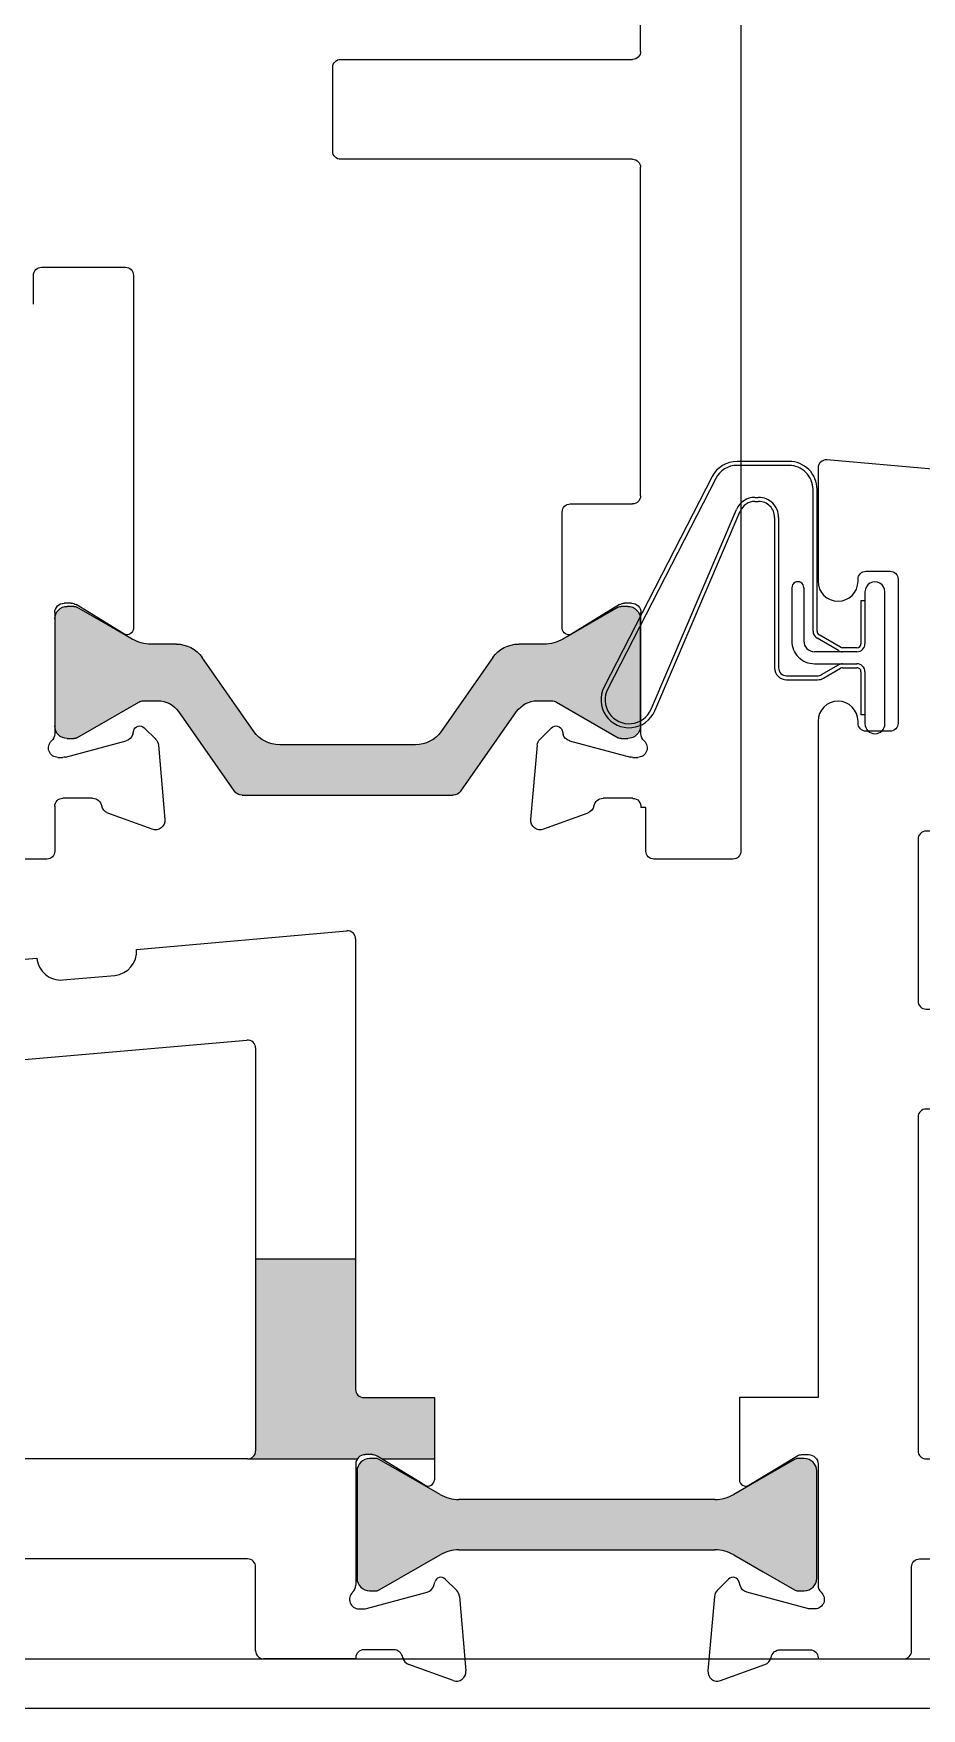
# Model space of a CAD drawing. Extents: x -22 to 360, y -93 to 44.
# Drawn here: x 6.274 to 7.384, y 26.316 to 28.41 of the extents above; entities that cross this region are included whole.
import ezdxf

# ---------------------------------------------------------------- set-up
doc = ezdxf.new("R2010")
doc.units = 0
doc.header["$MEASUREMENT"] = 0
doc.layers.get('0').update_dxf_attribs({"linetype": 'CONTINUOUS'})
for name, color, linetype in [('DIM', 7, 'CONTINUOUS'), ('FRAME', 1, 'CONTINUOUS'), ('I-Strut', 7, 'CONTINUOUS'), ('INERTIA', 7, 'CONTINUOUS'), ('MISC', 7, 'CONTINUOUS'), ('VENT', 5, 'CONTINUOUS')]:
    doc.layers.add(name, color=color, linetype=linetype)

# ---------------------------------------------------------------- blocks, each defined once
blk = doc.blocks.new('3554 SILL PAN')
blk.add_lwpolyline([(2.281, 0), (-2.281, 0), (-2.281, 0.062), (2.219, 0.062), (2.219, 0.374), (2.281, 0.374)], close=True)
blk = doc.blocks.new('QEZ 376')
for p, q in [((526.4732, 45.1674), (526.2102, 45.3024)), ((526.4755, 45.1718), (526.2125, 45.3068)), ((526.1828, 45.2435), (526.4324, 45.1366)), ((526.1847, 45.2481), (526.4344, 45.1412)), ((526.4895, 45.0757), (526.4895, 45.1407)), ((526.4945, 45.0757), (526.4945, 45.1407)), ((526.4445, 45.1183), (526.4445, 45.1137)), ((526.4495, 45.1183), (526.4495, 45.1137)), ((526.4245, 45.0937), (526.2365, 45.0937)), ((526.2215, 45.0787), (526.2215, 45.04)), ((526.2265, 45.0787), (526.2265, 45.04)), ((526.4245, 45.0887), (526.2365, 45.0887)), ((526.3365, 45.0722), (526.27, 45.0722)), ((526.3365, 45.0572), (526.27, 45.0572)), ((526.2235, 45.0325), (526.2359, 45.0112)), ((526.2279, 45.035), (526.2402, 45.0137)), ((526.2415, 45.0437), (526.2415, 44.9907)), ((526.2565, 44.9907), (526.2565, 45.0437)), ((526.2579, 45.0137), (526.2735, 45.0407)), ((526.2622, 45.0112), (526.2778, 45.0382)), ((526.2821, 45.0457), (526.4595, 45.0457)), ((526.2821, 45.0407), (526.4595, 45.0407)), ((526.2365, 45.0087), (526.2365, 44.9907)), ((526.2615, 44.9907), (526.2615, 45.0087)), ((526.2315, 44.9857), (526.1778, 44.9857)), ((526.1778, 44.9807), (526.1778, 44.9857)), ((526.3203, 44.9857), (526.2665, 44.9857)), ((526.3203, 44.9807), (526.3203, 44.9857)), ((526.2315, 44.9807), (526.1665, 44.9807)), ((526.3315, 44.9807), (526.2665, 44.9807)), ((526.1665, 44.9557), (526.3315, 44.9557))]:
    blk.add_line(p, q)
for centre, radius, start, end in [((526.1965, 45.2757), 0.035, 62.8282, 246.8282), ((526.1965, 45.2757), 0.03, 62.8282, 246.8282), ((526.4595, 45.1407), 0.03, 0, 62.8282), ((526.4595, 45.1407), 0.035, 0, 62.8282), ((526.4245, 45.1183), 0.02, 0, 66.8282), ((526.4245, 45.1183), 0.025, 0, 66.8282), ((526.4245, 45.1137), 0.025, 270, 0), ((526.4245, 45.1137), 0.02, 270, 0), ((526.2365, 45.0787), 0.015, 90, 180), ((526.2365, 45.0787), 0.01, 90, 180), ((526.27, 45.0437), 0.0285, 90, 180), ((526.3365, 45.0647), 0.0075, 270, 90), ((526.4595, 45.0757), 0.035, 270, 0), ((526.4595, 45.0757), 0.03, 270, 0), ((526.27, 45.0437), 0.0135, 90, 180), ((526.2365, 45.04), 0.015, 180, 210), ((526.2365, 45.04), 0.01, 180, 210), ((526.2821, 45.0357), 0.01, 90, 150), ((526.2821, 45.0357), 0.005, 90, 150), ((526.2315, 45.0087), 0.005, 0, 30), ((526.2315, 45.0087), 0.01, 0, 30), ((526.2665, 45.0087), 0.01, 150, 180), ((526.2665, 45.0087), 0.005, 150, 180), ((526.2315, 44.9907), 0.005, 270, 0), ((526.2315, 44.9907), 0.01, 270, 0), ((526.2665, 44.9907), 0.01, 180, 270), ((526.2665, 44.9907), 0.005, 180, 270), ((526.1665, 44.9682), 0.0125, 90, 270), ((526.3315, 44.9682), 0.0125, 270, 90)]:
    blk.add_arc(centre, radius, start, end)
blk = doc.blocks.new('3202-1_Standard_Sill_Component')
for p, q in [((1.4333, 0.8871), (1.6964, 0.9101)), ((1.7073, 0.9002), (1.7073, 0.3368)), ((0.8107, 0.8327), (1.3088, 0.8762)), ((1.3413, 0.849), (1.4061, 0.8546)), ((0.4375, 0.8), (0.6862, 0.8218)), ((-0.0525, 0.8), (0.0625, 0.8)), ((0.1875, 0.8), (0.4375, 0.8)), ((0.7187, 0.7945), (0.7834, 0.8002)), ((-0.0625, 0.01), (-0.0625, 0.79)), ((0.0925, 0.77), (0.1575, 0.77)), ((0.4464, 0.6753), (1.5714, 0.7737)), ((1.5823, 0.7638), (1.5823, 0.26)), ((0.0725, 0.675), (0.1785, 0.675)), ((0.0625, 0.26), (0.0625, 0.665)), ((1.7173, 0.3268), (1.8059, 0.3268)), ((1.8059, 0.3268), (1.8059, 0.2239)), ((1.728, 0.2554), (1.7193, 0.2554)), ((1.7939, 0.2171), (1.7342, 0.2536)), ((1.5723, 0.25), (0.0725, 0.25)), ((1.7075, 0.2435), (1.7075, 0.092)), ((0.0625, 0.115), (0.0625, 0.01)), ((1.5723, 0.125), (0.0725, 0.125)), ((1.5823, 0.01), (1.5823, 0.115)), ((1.805, 0.0917), (1.8062, 0.0961)), ((1.8194, 0.0997), (1.8337, 0.0853)), ((1.7208, 0.063), (1.7966, 0.0833)), ((1.8371, 0.078), (1.8452, -0.0151)), ((1.7114, 0.0626), (1.7178, 0.0626)), ((0.0525, 0), (-0.0525, 0)), ((1.7075, 0.0014), (1.7075, 0)), ((1.7547, 0.0114), (1.7175, 0.0114)), ((1.7075, 0), (1.5923, 0)), ((1.8294, -0.0272), (1.7739, -0.007))]:
    blk.add_line(p, q)
for centre, radius, start, end in [((1.6973, 0.9002), 0.01, 0, 95), ((1.4034, 0.8845), 0.03, 275, 5), ((1.3387, 0.8788), 0.03, 185, 275), ((0.7161, 0.8244), 0.03, 185, 275), ((0.7808, 0.83), 0.03, 275, 5), ((-0.0525, 0.79), 0.01, 90, 180), ((0.0925, 0.8), 0.03, 180, 270), ((0.1575, 0.8), 0.03, 270, 0), ((1.5723, 0.7638), 0.01, 360, 95), ((0.3125, 0.625), 0.081, 314.0685, 225.9315), ((0.0725, 0.665), 0.01, 90, 180), ((0.3125, 0.625), 0.143, 159.5341, 225.9315), ((0.3125, 0.625), 0.143, 314.0685, 20.5934), ((0.2346, 0.5445), 0.031, 225.9315, 45.9315), ((0.3904, 0.5445), 0.031, 134.0685, 314.0685), ((1.7173, 0.3368), 0.01, 180, 270), ((0.0725, 0.26), 0.01, 180, 270), ((1.5723, 0.26), 0.01, 270, 0), ((1.7193, 0.2435), 0.0118, 90, 180), ((1.728, 0.2435), 0.0118, 58.6, 90), ((1.798, 0.2239), 0.00787, 238.6, 0), ((0.0725, 0.115), 0.01, 90, 180), ((1.5723, 0.115), 0.01, 0, 90), ((1.6957, 0.092), 0.0118, 311.8103, 360), ((1.7936, 0.0947), 0.0118, 285, 345), ((1.8138, 0.0941), 0.00787, 45, 165), ((1.8253, 0.077), 0.0118, 5, 45), ((1.7114, 0.0744), 0.0118, 131.8103, 270), ((1.7178, 0.0744), 0.0118, 270, 285), ((-0.0525, 0.01), 0.01, 180, 270), ((0.0525, 0.01), 0.01, 270, 0), ((1.5923, 0.01), 0.01, 180, 270), ((1.7175, 0.0014), 0.01, 90, 180), ((1.7547, -0.0004), 0.0118, 10.9043, 90), ((1.7779, 0.0041), 0.0118, 190.9043, 250), ((1.8335, -0.0161), 0.0118, 250, 5)]:
    blk.add_arc(centre, radius, start, end)
blk = doc.blocks.new('3904-2_Standard_Sill_Component')
for points in [[(-2.0786, 1.499, 0.440011), (-2.0895, 1.4891), (-2.0895, 1.3474, 1), (-2.0395, 1.3474), (-2.0395, 1.3499, -0.414214), (-2.0295, 1.3599), (-1.9995, 1.3599, -0.414214), (-1.9895, 1.3499), (-1.9895, 1.1699, -0.414214), (-1.9995, 1.1599), (-2.0295, 1.1599, -0.414214), (-2.0395, 1.1699), (-2.0395, 1.1724, 1), (-2.0895, 1.1724), (-2.0895, 0.3268), (-2.1879, 0.3268), (-2.1879, 0.2239, 0.585524), (-2.1759, 0.2171), (-2.1162, 0.2536, -0.137872), (-2.11, 0.2554), (-2.1013, 0.2554, -0.414214), (-2.0895, 0.2435), (-2.0895, 0.092, 0.213422), (-2.0856, 0.0832, -0.6885), (-2.0934, 0.0626), (-2.0998, 0.0626, -0.065543), (-2.1028, 0.063), (-2.1786, 0.0833, -0.267949), (-2.187, 0.0917), (-2.1882, 0.0961, 0.57735), (-2.2014, 0.0997), (-2.2157, 0.0853, 0.176327), (-2.2191, 0.078), (-2.2272, -0.0151, 0.548619), (-2.2114, -0.0272), (-2.1559, -0.007, 0.263725), (-2.1483, 0.0018, -0.359508), (-2.1367, 0.0114), (-2.0995, 0.0114, -0.414214), (-2.0895, 0.0014), (-2.0895, 0), (-1.9825, 0, 0.414214), (-1.9725, 0.01), (-1.9725, 0.115, -0.414214), (-1.9625, 0.125), (-0.0625, 0.125), (-0.0625, 0.01, 0.414214), (-0.0525, 0), (0.0525, 0, 0.414214), (0.0625, 0.01), (0.0625, 1.3026, 0.388879), (0.0534, 1.3125), (-0.4443, 1.3561, -0.414214), (-0.4768, 1.3288), (-0.5415, 1.3345, -0.414214), (-0.5688, 1.367), (-1.0669, 1.4105, -0.414214), (-1.0994, 1.3833), (-1.1642, 1.3889, -0.414214), (-1.1914, 1.4214), (-1.6895, 1.465, -0.414214), (-1.722, 1.4377), (-1.7868, 1.4434, -0.414214), (-1.8141, 1.4759)], [(-1.8644, 1.0449, -0.414214), (-1.8744, 1.0349), (-1.9545, 1.0349, 0.414214), (-1.9645, 1.0249), (-1.9645, 0.8225, 0.414214), (-1.9545, 0.8125), (-1.8431, 0.8125, -0.52065), (-1.6117, 0.8495, -0.498955), (-1.6195, 0.8005, -0.334263), (-1.6563, 0.8063, 2.470836), (-1.6563, 0.6937, -0.334263), (-1.6195, 0.6995, -0.498955), (-1.6117, 0.6505, -0.52065), (-1.8431, 0.6875), (-1.9545, 0.6875, 0.414214), (-1.9645, 0.6775), (-1.9645, 0.26, 0.414214), (-1.9545, 0.25), (-0.0725, 0.25, 0.414214), (-0.0625, 0.26), (-0.0625, 0.6775, 0.414214), (-0.0725, 0.6875), (-0.1839, 0.6875, -0.52065), (-0.4153, 0.6505, -0.498955), (-0.4075, 0.6995, -0.334263), (-0.3707, 0.6937, 2.470836), (-0.3707, 0.8063, -0.334263), (-0.4075, 0.8005, -0.498955), (-0.4153, 0.8495, -0.52065), (-0.1839, 0.8125), (-0.0725, 0.8125, 0.414214), (-0.0625, 0.8225), (-0.0625, 1.188, 0.388879), (-0.0716, 1.198), (-1.8536, 1.3539, 0.440011), (-1.8644, 1.3439)]]:
    blk.add_lwpolyline(points, format="xyb", close=True)
blk = doc.blocks.new('25197-14.6mmX4.2mm_Std_I-Strut')
at = {"layer": 'I-Strut'}
h = blk.add_hatch(color=256, dxfattribs=at)
h.dxf.hatch_style = 1
h.paths.add_polyline_path([(0.2874, 0.0157), (0.2874, 0.0354, 0.414214), (0.2717, 0.0512), (0.2635, 0.0512, 0.131652), (0.2596, 0.0501), (0.2205, 0.0275), (0.1837, 0.0063, -0.131652), (0.1601, 0), (0, 0), (-0.1601, 0, -0.131652), (-0.1837, 0.0063), (-0.2596, 0.0501, 0.131652), (-0.2635, 0.0512), (-0.2717, 0.0512, 0.414214), (-0.2874, 0.0354), (-0.2874, 0.0157), (-0.2874, -0.0787), (-0.2874, -0.0984, 0.414214), (-0.2717, -0.1142), (-0.2635, -0.1142, 0.131652), (-0.2596, -0.1131), (-0.1837, -0.0693, -0.131652), (-0.1601, -0.063), (0, -0.063), (0.1601, -0.063, -0.131652), (0.1837, -0.0693), (0.2205, -0.0905), (0.2596, -0.1131, 0.131652), (0.2635, -0.1142), (0.2717, -0.1142, 0.414214), (0.2874, -0.0984), (0.2874, -0.0787)])
for p, q in [((-0.2635, 0.0512), (-0.2717, 0.0512)), ((-0.1837, 0.0063), (-0.2596, 0.0501)), ((0.2596, 0.0501), (0.2205, 0.0275)), ((0.2717, 0.0512), (0.2635, 0.0512)), ((-0.2874, 0.0354), (-0.2874, 0.0157)), ((0.2205, 0.0275), (0.1837, 0.0063)), ((0.2874, 0.0157), (0.2874, 0.0354)), ((-0.2874, 0.0157), (-0.2874, -0.0787)), ((0, 0), (-0.1601, 0)), ((0.1601, 0), (0, 0)), ((0.2874, -0.0787), (0.2874, 0.0157)), ((-0.2874, -0.0787), (-0.2874, -0.0984)), ((-0.2596, -0.1131), (-0.1837, -0.0693)), ((-0.1601, -0.063), (0, -0.063)), ((0, -0.063), (0.1601, -0.063)), ((0.1837, -0.0693), (0.2205, -0.0905)), ((0.2874, -0.0984), (0.2874, -0.0787)), ((0.2205, -0.0905), (0.2596, -0.1131)), ((-0.2717, -0.1142), (-0.2635, -0.1142)), ((0.2635, -0.1142), (0.2717, -0.1142))]:
    blk.add_line(p, q, dxfattribs=at)
for centre, radius, start, end in [((-0.2717, 0.0354), 0.0157, 90, 180), ((-0.2635, 0.0433), 0.00787, 60, 90), ((0.2635, 0.0433), 0.00787, 90, 120), ((0.2717, 0.0354), 0.0157, 360, 90), ((-0.1601, 0.0472), 0.0472, 240, 270), ((0.1601, 0.0472), 0.0472, 270, 300), ((-0.1601, -0.1102), 0.0472, 90, 120), ((0.1601, -0.1102), 0.0472, 60, 90), ((-0.2717, -0.0984), 0.0157, 180, 270), ((0.2717, -0.0984), 0.0157, 270, 0), ((-0.2635, -0.1063), 0.00787, 270, 300), ((0.2635, -0.1063), 0.00787, 240, 270)]:
    blk.add_arc(centre, radius, start, end, dxfattribs=at)
blk = doc.blocks.new('3202_Out-Swing_Sill_Assembly')
for name, p in [('3904-2_Standard_Sill_Component', (4.375, 0)), ('3202-1_Standard_Sill_Component', (0, 0)), ('25197-14.6mmX4.2mm_Std_I-Strut', (1.9965, 0.1993))]:
    blk.add_blockref(name, p)
blk = doc.blocks.new('3203-1_Sash_Component')
for p, q in [((1.319, 3.064), (0.3, 3.064)), ((1.329, 2.9979), (1.329, 3.054)), ((1.4509, 3.0266), (1.3954, 3.0064)), ((1.4586, 2.9213), (1.4667, 3.0145)), ((1.3762, 2.9879), (1.339, 2.9879)), ((1.3329, 2.9367), (1.3392, 2.9367)), ((1.3423, 2.9363), (1.4181, 2.916)), ((1.4409, 2.8997), (1.4552, 2.914)), ((1.329, 2.7558), (1.329, 2.9073)), ((1.4265, 2.9077), (1.4277, 2.9032)), ((1.4155, 2.7822), (1.3557, 2.7457)), ((1.4274, 2.334), (1.4274, 2.7755)), ((1.3495, 2.744), (1.3408, 2.744)), ((1.3024, 2.37), (1.3024, 2.334)), ((1.3124, 2.324), (1.4174, 2.324))]:
    blk.add_line(p, q)
for centre, radius, start, end in [((1.319, 3.054), 0.01, 0, 90), ((1.455, 3.0155), 0.0118, 355.0086, 110.0086), ((1.339, 2.9979), 0.01, 180.0086, 270.0086), ((1.3762, 2.9997), 0.0118, 270.0086, 349.1043), ((1.3994, 2.9953), 0.0118, 110.0086, 169.1043), ((1.3329, 2.9249), 0.0118, 90.0086, 228.1983), ((1.3393, 2.9249), 0.0118, 75.0086, 90.0086), ((1.3172, 2.9073), 0.0118, 0.0086, 48.1983), ((1.4151, 2.9046), 0.0118, 15.0086, 75.0086), ((1.4468, 2.9224), 0.0118, 315.0086, 355.0086), ((1.4353, 2.9053), 0.00787, 195.0086, 315.0086), ((1.4196, 2.7755), 0.00787, 0.0086, 121.4086), ((1.3408, 2.7558), 0.0118, 180.0086, 270.0086), ((1.3495, 2.7558), 0.0118, 270.0086, 301.4086), ((1.3124, 2.334), 0.01, 180, 270), ((1.4174, 2.334), 0.01, 270, 360)]:
    blk.add_arc(centre, radius, start, end)
blk = doc.blocks.new('3203-2_Sash_Component')
for p, q in [((0.0765, 3.7499), (-0.0223, 3.7499)), ((-0.0323, 3.7399), (-0.0323, 3.6852)), ((0.0865, 3.7399), (0.0865, 3.74)), ((0.0865, 0.01), (0.0865, 3.7399)), ((-0.1049, 3.6922), (-0.1605, 3.7125)), ((-0.1763, 3.7003), (-0.1681, 3.6072)), ((-0.0485, 3.6738), (-0.0858, 3.6738)), ((-0.0323, 3.6852), (-0.0385, 3.6852)), ((-0.1277, 3.6019), (-0.0518, 3.6222)), ((-0.0488, 3.6226), (-0.0425, 3.6226)), ((-0.1647, 3.5999), (-0.1504, 3.5856)), ((-0.1372, 3.5891), (-0.136, 3.5936)), ((-0.0385, 3.5932), (-0.0385, 3.4417)), ((-0.1369, 3.4614), (-0.1369, 3.3157)), ((-0.0652, 3.4316), (-0.1249, 3.4681)), ((-0.0503, 3.4299), (-0.059, 3.4299)), ((-0.1269, 3.3057), (-0.049, 3.3057)), ((-0.039, 3.2957), (-0.039, 2.8849)), ((-0.049, 2.8749), (-0.414, 2.8749)), ((-0.424, 2.8649), (-0.424, 2.7599)), ((-0.414, 2.7499), (-0.0489, 2.7499)), ((-0.0389, 2.7399), (-0.0389, 2.4866))]:
    blk.add_line(p, q)
for centre, radius, start, end in [((-0.0223, 3.7399), 0.01, 90, 180.0155), ((0.0765, 3.7399), 0.01, 360, 90), ((-0.1645, 3.7014), 0.0118, 70.0086, 185.0086), ((-0.109, 3.6811), 0.0118, 10.9129, 70.0086), ((-0.0858, 3.6856), 0.0118, 190.9129, 270.0086), ((-0.0486, 3.684), 0.0101, 270.3349, 7.2924), ((-0.1564, 3.6082), 0.0118, 185.0086, 225.0086), ((-0.0488, 3.6108), 0.0118, 90.0086, 105.0086), ((-0.0425, 3.6108), 0.0118, 311.8189, 90.0086), ((-0.1448, 3.5911), 0.00787, 225.0086, 345.0086), ((-0.1246, 3.5905), 0.0118, 105.0086, 165.0086), ((-0.0267, 3.5932), 0.0118, 131.8189, 180.0086), ((-0.129, 3.4614), 0.00787, 58.6086, 180.0086), ((-0.0503, 3.4417), 0.0118, 270.0086, 0.0086), ((-0.059, 3.4417), 0.0118, 238.6086, 270.0086), ((-0.1269, 3.3157), 0.01, 180, 270), ((-0.049, 3.2957), 0.01, 360, 90), ((-0.414, 2.8649), 0.01, 90, 180), ((-0.049, 2.8849), 0.01, 270, 0), ((-0.414, 2.7599), 0.01, 180, 270), ((-0.0489, 2.7399), 0.01, 0, 90)]:
    blk.add_arc(centre, radius, start, end)
blk = doc.blocks.new('25198-18.6mmX6.0mm_Std_I-Strut')
at = {"layer": 'I-Strut'}
h = blk.add_hatch(color=256, dxfattribs=at)
h.dxf.hatch_style = 1
h.paths.add_polyline_path([(0.1416, -0.005, 0.244698), (0.1319, 0), (-0.1319, 0, 0.244698), (-0.1416, -0.005), (-0.2114, -0.1047, -0.244698), (-0.2372, -0.1181), (-0.2552, -0.1181, -0.131652), (-0.2611, -0.1165), (-0.2992, -0.0945), (-0.3383, -0.0719, 0.131652), (-0.3423, -0.0709), (-0.3504, -0.0709, 0.414214), (-0.3661, -0.0866), (-0.3661, -0.1063), (-0.3661, -0.2008), (-0.3661, -0.2205, 0.414214), (-0.3504, -0.2362), (-0.3423, -0.2362, 0.131652), (-0.3383, -0.2352), (-0.2992, -0.2126), (-0.2693, -0.1953, -0.131652), (-0.2457, -0.189), (-0.214, -0.189, 0.244698), (-0.1818, -0.1722), (-0.117, -0.0798, -0.244698), (-0.0848, -0.063), (0.0848, -0.063, -0.244698), (0.117, -0.0798), (0.1818, -0.1722, 0.244698), (0.214, -0.189), (0.2457, -0.189, -0.131652), (0.2693, -0.1953), (0.3383, -0.2352, 0.131652), (0.3423, -0.2362), (0.3504, -0.2362, 0.414214), (0.3661, -0.2205), (0.3661, -0.2008), (0.3661, -0.1063), (0.3661, -0.0866, 0.414214), (0.3504, -0.0709), (0.3423, -0.0709, 0.131652), (0.3383, -0.0719), (0.2611, -0.1165, -0.131652), (0.2552, -0.1181), (0.2372, -0.1181, -0.244698), (0.2114, -0.1047)])
for p, q in [((-0.1319, 0), (0.1319, 0)), ((-0.2114, -0.1047), (-0.1416, -0.005)), ((0.1416, -0.005), (0.2114, -0.1047)), ((-0.3504, -0.0709), (-0.3423, -0.0709)), ((-0.3383, -0.0719), (-0.2992, -0.0945)), ((-0.117, -0.0798), (-0.1818, -0.1722)), ((0.0848, -0.063), (-0.0848, -0.063)), ((0.1818, -0.1722), (0.117, -0.0798)), ((0.2611, -0.1165), (0.3383, -0.0719)), ((0.3423, -0.0709), (0.3504, -0.0709)), ((-0.3661, -0.1063), (-0.3661, -0.0866)), ((-0.2992, -0.0945), (-0.2611, -0.1165)), ((0.3661, -0.0866), (0.3661, -0.1063)), ((-0.3661, -0.2008), (-0.3661, -0.1063)), ((-0.2552, -0.1181), (-0.2372, -0.1181)), ((0.2372, -0.1181), (0.2552, -0.1181)), ((0.3661, -0.1063), (0.3661, -0.2008)), ((-0.3661, -0.2205), (-0.3661, -0.2008)), ((-0.2693, -0.1953), (-0.2992, -0.2126)), ((-0.214, -0.189), (-0.2457, -0.189)), ((0.2457, -0.189), (0.214, -0.189)), ((0.3383, -0.2352), (0.2693, -0.1953)), ((0.3661, -0.2008), (0.3661, -0.2205)), ((-0.2992, -0.2126), (-0.3383, -0.2352)), ((-0.3423, -0.2362), (-0.3504, -0.2362)), ((0.3504, -0.2362), (0.3423, -0.2362))]:
    blk.add_line(p, q, dxfattribs=at)
for centre, radius, start, end in [((-0.1319, -0.0118), 0.0118, 90, 145), ((0.1319, -0.0118), 0.0118, 35, 90), ((-0.3504, -0.0866), 0.0157, 90, 180), ((-0.3423, -0.0787), 0.00787, 60, 90), ((-0.0848, -0.1024), 0.0394, 90, 145), ((0.0848, -0.1024), 0.0394, 35, 90), ((0.3423, -0.0787), 0.00787, 90, 120), ((0.3504, -0.0866), 0.0157, 360, 90), ((-0.2372, -0.0866), 0.0315, 270, 325), ((0.2372, -0.0866), 0.0315, 215, 270), ((-0.2552, -0.1063), 0.0118, 240, 270), ((0.2552, -0.1063), 0.0118, 270, 300), ((-0.214, -0.1496), 0.0394, 270, 325), ((0.214, -0.1496), 0.0394, 215, 270), ((-0.2457, -0.2362), 0.0472, 90, 120), ((0.2457, -0.2362), 0.0472, 60, 90), ((-0.3504, -0.2205), 0.0157, 180, 270), ((0.3504, -0.2205), 0.0157, 270, 0), ((-0.3423, -0.2283), 0.00787, 270, 300), ((0.3423, -0.2283), 0.00787, 240, 270)]:
    blk.add_arc(centre, radius, start, end, dxfattribs=at)
blk = doc.blocks.new('3203_Sash_Assembly')
for name, p in [('3203-1_Sash_Component', (0, 0)), ('3203-2_Sash_Component', (2.1005, -0.6859)), ('25198-18.6mmX6.0mm_Std_I-Strut', (1.6951, 2.9841))]:
    blk.add_blockref(name, p)

msp = doc.modelspace()

# ---------------------------------------------------------------- hatches: boundary and pattern name
at = {"layer": 'DIM'}
h = msp.add_hatch(color=256, dxfattribs=at)
h.dxf.hatch_style = 1
h.paths.add_polyline_path([(6.6769, 26.8782), (6.5519, 26.8782), (6.5519, 26.6382, -0.414214), (6.5419, 26.6282), (6.679, 26.6282, -0.253377), (6.6889, 26.6335), (6.6976, 26.6335, -0.137872), (6.7038, 26.6318), (6.7097, 26.6282), (6.7755, 26.6282), (6.7755, 26.7049), (6.6869, 26.7049, -0.414214), (6.6769, 26.7149)])

# ---------------------------------------------------------------- linework, layer by layer
for p, q in [((6.5519, 26.8782), (6.6769, 26.8782)), ((6.5419, 26.6282), (6.679, 26.6282)), ((6.7097, 26.6282), (6.7755, 26.6282))]:
    msp.add_line(p, q, dxfattribs=at)

# ---------------------------------------------------------------- block references
at = {"layer": 'FRAME'}
msp.add_blockref('3202_Out-Swing_Sill_Assembly', (4.9696, 26.3782), dxfattribs=at)
at = {"layer": 'INERTIA', "color": 7, "rotation": 89.99999999999999}
msp.add_blockref('QEZ 376', (52.2945, -498.6191), dxfattribs=at)
at = {"layer": 'MISC'}
msp.add_blockref('3554 SILL PAN', (7.1881, 26.3162), dxfattribs=at)
msp.add_blockref('3554 SILL PAN', (7.1881, 26.3162), dxfattribs=at)
at = {"layer": 'VENT', "xscale": -1, "rotation": 180}
msp.add_blockref('3203_Sash_Assembly', (4.9717, 30.4421), dxfattribs=at)

doc.saveas('drawing.dxf')
